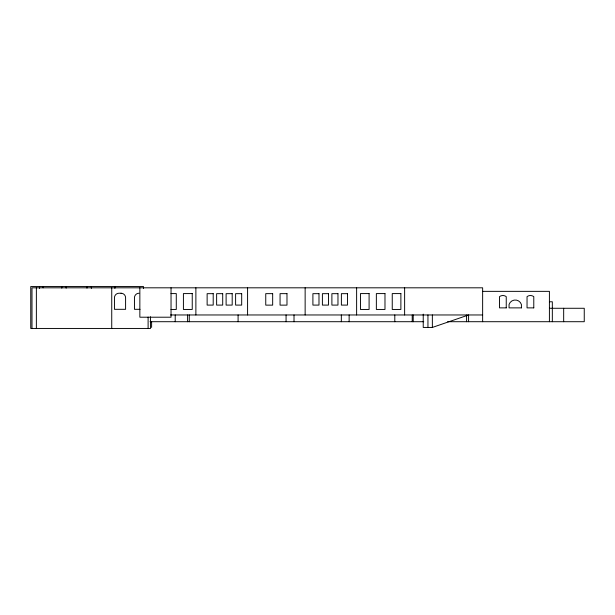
<?xml version="1.0" encoding="UTF-8"?>
<svg xmlns="http://www.w3.org/2000/svg" width="615" height="615" viewBox="0 0 615 615"><rect width="100%" height="100%" fill="white"/><g stroke="black" fill="none" stroke-linecap="round" stroke-linejoin="round"><path stroke-width="0.92" d="M423.228 314.142L423.228 327.441L432.36 327.441L468.584 314.965L468.584 321.707M482.637 291.356L549.41 291.356L549.41 321.707M170.993 293.586L176.282 293.586L176.282 309.453L170.993 309.453M549.41 301.773L552.332 301.773L552.332 321.707M549.41 308.276L584.25 308.276L584.25 321.707L447.612 321.707M140.028 309.314L134.454 309.314L134.454 297.76A4.543 4.543 0 0 1 138.998 293.224M170.54 314.965L482.637 314.965M149.975 321.707L423.735 321.707M563.671 308.276L563.671 321.707M482.637 321.707L482.637 287.812L31.988 287.812L31.988 328.448M466.585 314.995L466.585 321.707M432.36 314.965L432.36 327.441M427.948 314.965L427.948 327.441M413.219 314.965L413.219 321.707M412.219 314.965L412.219 321.707M404.624 287.812L404.624 314.965M394.799 314.965L394.799 321.707M356.623 287.812L356.623 314.965M349.136 314.965L349.136 321.707M341.333 314.965L341.333 321.707M305.14 287.812L305.14 314.965M294.016 314.965L294.016 321.707M286.067 314.965L286.067 321.707M247.584 287.812L247.584 314.965M238.09 314.965L238.09 321.707M195.878 287.812L195.878 314.965M189.266 314.965L189.266 321.707M187.583 314.965L187.583 321.707M175.214 314.965L175.214 321.707M171.039 287.812L171.039 317.209L139.851 317.209L139.851 287.812M151.613 321.707L151.613 327.441M150.529 316.763L150.529 328.448L30.75 328.448L30.75 286.552L143.495 286.552L143.495 288.458M148.107 317.109L148.107 328.448M114.89 286.552L114.89 288.427M111.738 287.812L111.738 328.448M91.335 286.552L91.335 288.412M86.984 286.552L86.984 288.151M66.151 286.552L66.151 288.151M61.792 286.552L61.792 288.151M43.111 286.552L43.111 287.812M39.575 286.552L39.575 288.42M36.37 287.812L36.37 328.448M121.047 293.224L118.987 293.224A4.543 4.543 0 0 0 114.452 297.76L114.452 309.314L125.591 309.314L125.591 297.76A4.543 4.543 0 0 0 121.047 293.224M192.241 293.586L183.416 293.586L183.416 309.453L192.241 309.453L192.241 293.586M213.205 293.67L207.132 293.67L207.132 305.094L213.205 305.094L213.205 293.67M222.699 293.67L216.626 293.67L216.626 305.094L222.699 305.094L222.699 293.67M232.193 293.67L226.112 293.67L226.112 305.094L232.193 305.094L232.193 293.67M241.687 293.67L235.607 293.67L235.607 305.094L241.687 305.094L241.687 293.67M272.668 293.647L265.749 293.647L265.749 305.132L272.668 305.132L272.668 293.647M286.982 293.647L280.063 293.647L280.063 305.132L286.982 305.132L286.982 293.647M318.985 293.67L312.904 293.67L312.904 305.094L318.985 305.094L318.985 293.67M328.479 293.67L322.398 293.67L322.398 305.094L328.479 305.094L328.479 293.67M337.966 293.67L331.892 293.67L331.892 305.094L337.966 305.094L337.966 293.67M347.46 293.67L341.387 293.67L341.387 305.094L347.46 305.094L347.46 293.67M369.092 293.586L360.459 293.586L360.459 309.453L369.092 309.453L369.092 293.586M384.982 293.586L376.357 293.586L376.357 309.453L384.982 309.453L384.982 293.586M400.88 293.586L392.247 293.586L392.247 309.453L400.88 309.453L400.88 293.586M506.245 307.877L499.503 307.877L499.503 296.638A5.62 5.62 0 0 1 506.245 296.638L506.245 307.877M521.42 307.877L509.051 307.877L509.051 304.51A6.496 6.496 0 0 1 521.42 304.51L521.42 307.877M533.782 307.877L527.04 307.877L527.04 296.638A5.62 5.62 0 0 1 533.782 296.638L533.782 307.877"/></g></svg>
